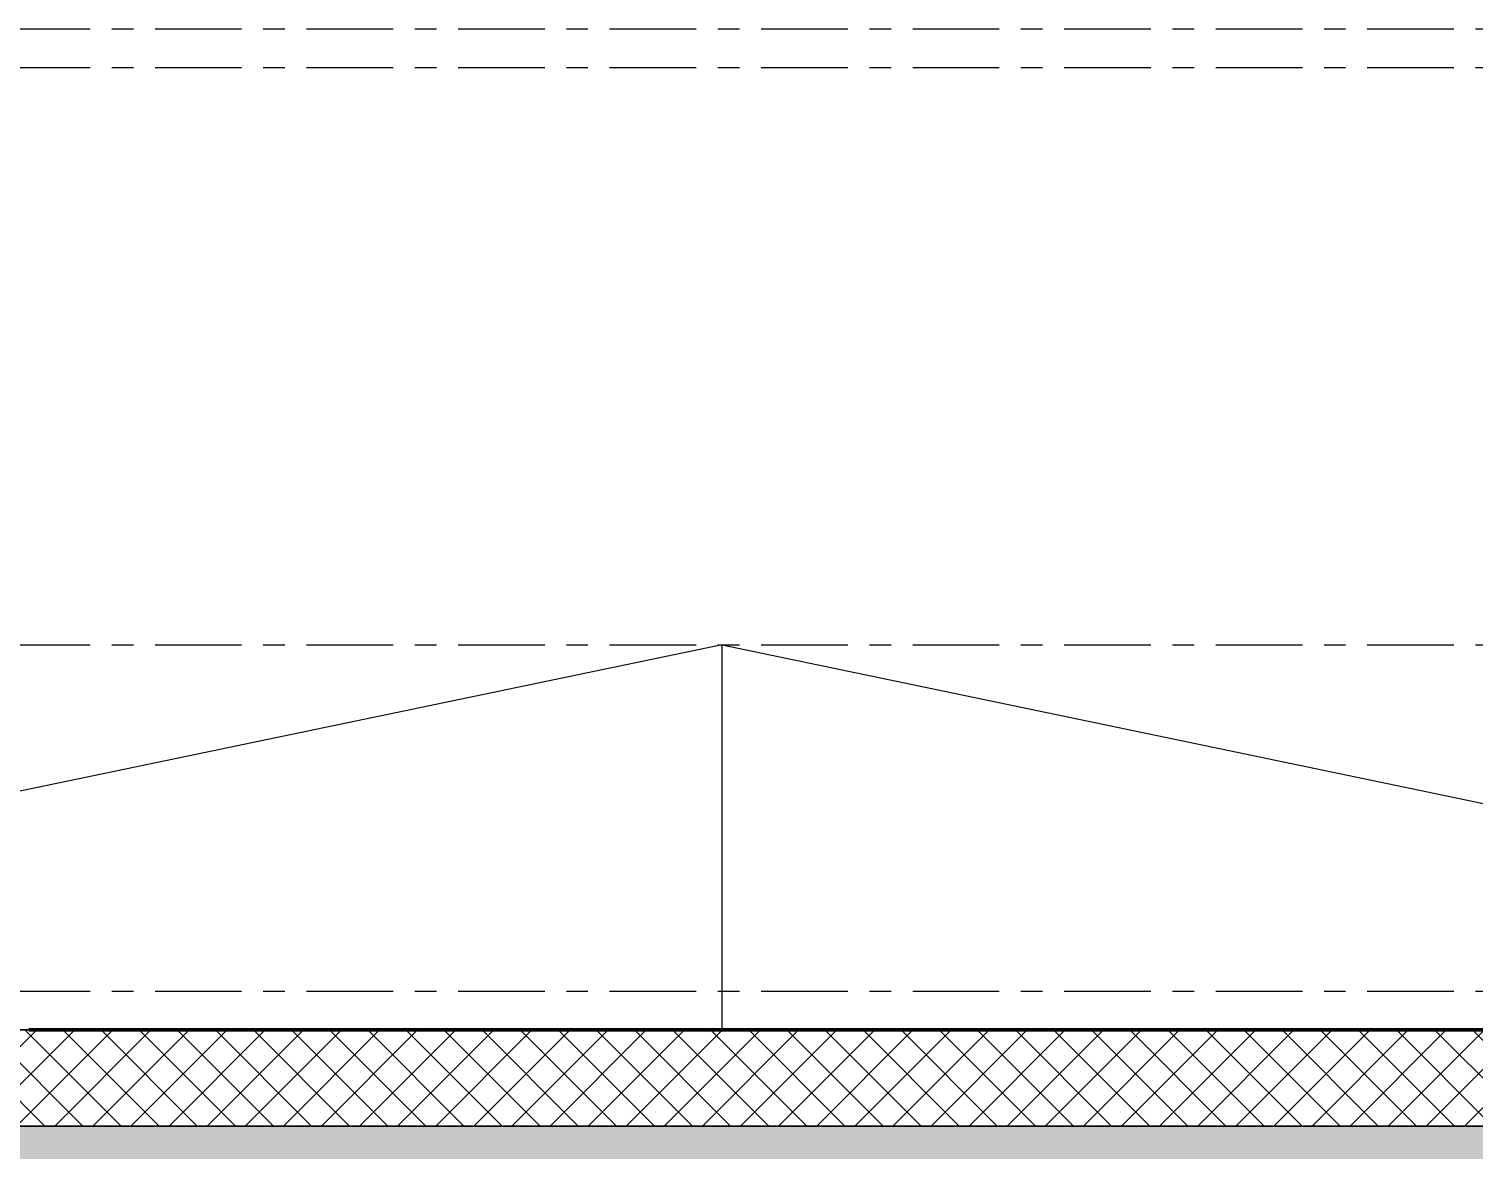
# Model space of a CAD drawing. Header units: millimetres. Extents: x -25371 to 2282244, y -90657 to 147824.
# Drawn here: x 1892599 to 1896354, y -3885 to -973 of the extents above; entities that cross this region are included whole.
import ezdxf

# ---------------------------------------------------------------- set-up
doc = ezdxf.new("R2010")
doc.units = ezdxf.units.MM
doc.linetypes.add('CENTER', pattern=[50.8, 31.75, -6.35, 6.35, -6.35])
doc.linetypes.add('TA_GL_000.90000', pattern=[2.475, 0.9, -0.225, 0.225, -0.225, 0.9])
doc.layers.add('000 - 0_SYM_DWG_GRIDLINE_MAIN_COLOR_251', color=7, linetype='Continuous')
doc.layers.add('000 - GRID', color=7, linetype='CENTER')
for name, color, linetype, lineweight in [('A-DETL', 7, 'Continuous', 70), ('A-DETL-GENF', 7, 'Continuous', 35), ('A-DETL-THIN', 7, 'Continuous', 25), ('A-FLOR-E', 7, 'Continuous', 35), ('A-FLOR-FNSH', 7, 'Continuous', 70), ('A-FLOR-PATT', 7, 'Continuous', 70), ('A-GENM', 7, 'Continuous', 35), ('P-SANR-FIXT', 7, 'Continuous', 35)]:
    doc.layers.add(name, color=color, linetype=linetype, lineweight=lineweight)
doc.styles.add('TA', font='', dxfattribs={"height": 4.5})
doc.styles.get('TA').set_extended_font_data('Cordia New')

# ---------------------------------------------------------------- blocks, each defined once
blk = doc.blocks.new('Generic Models 8 - Generic Models 40-5785442-VS01 - ELEVATION 4')
at = {"layer": 'A-DETL', "color": 7}
blk.add_line((12049.3, 101000), (6750.1, 101000), dxfattribs=at)
blk.add_line((12049.3, 101000), (6750.1, 101000), dxfattribs=at)
at = {"layer": 'A-GENM', "color": 7}
for p, q in [((6750.1, 101000), (12049.3, 101000)), ((12049.3, 101000), (6750.1, 101000))]:
    blk.add_line(p, q, dxfattribs=at)
blk = doc.blocks.new('STEEL GRATING 1000x500 - 1000x500-5444127-VS01 - ELEVATION 4')
at = {"layer": 'P-SANR-FIXT', "color": 7}
for p, q in [((12050, 101000), (11050, 101000)), ((11050, 101000), (12050, 101000)), ((11105.6, 101000), (11065, 101000)), ((11065, 101000), (11105.6, 101000)), ((11065, 101000), (11105.6, 101000)), ((11105.6, 101000), (11065, 101000)), ((11105.6, 101000), (11065, 101000)), ((11065, 101000), (11105.6, 101000)), ((11158.3, 101000), (11117.6, 101000)), ((11117.6, 101000), (11158.3, 101000)), ((11117.6, 101000), (11158.3, 101000)), ((11158.3, 101000), (11117.6, 101000)), ((11158.3, 101000), (11117.6, 101000)), ((11117.6, 101000), (11158.3, 101000)), ((11210.9, 101000), (11170.3, 101000)), ((11170.3, 101000), (11210.9, 101000)), ((11170.3, 101000), (11210.9, 101000)), ((11210.9, 101000), (11170.3, 101000)), ((11210.9, 101000), (11170.3, 101000)), ((11170.3, 101000), (11210.9, 101000)), ((11263.5, 101000), (11222.9, 101000)), ((11222.9, 101000), (11263.5, 101000)), ((11222.9, 101000), (11263.5, 101000)), ((11263.5, 101000), (11222.9, 101000)), ((11263.5, 101000), (11222.9, 101000)), ((11222.9, 101000), (11263.5, 101000)), ((11310.2, 101000), (11275.5, 101000)), ((11275.5, 101000), (11310.2, 101000)), ((11310.2, 101000), (11275.5, 101000)), ((11275.5, 101000), (11310.2, 101000)), ((11310.2, 101000), (11275.5, 101000)), ((11275.5, 101000), (11310.2, 101000)), ((11362.8, 101000), (11322.2, 101000)), ((11322.2, 101000), (11362.8, 101000)), ((11322.2, 101000), (11362.8, 101000)), ((11362.8, 101000), (11322.2, 101000)), ((11362.8, 101000), (11322.2, 101000)), ((11322.2, 101000), (11362.8, 101000)), ((11415.4, 101000), (11374.8, 101000)), ((11374.8, 101000), (11415.4, 101000)), ((11374.8, 101000), (11415.4, 101000)), ((11415.4, 101000), (11374.8, 101000)), ((11415.4, 101000), (11374.8, 101000)), ((11374.8, 101000), (11415.4, 101000)), ((11468.1, 101000), (11427.4, 101000)), ((11427.4, 101000), (11468.1, 101000)), ((11427.4, 101000), (11468.1, 101000)), ((11468.1, 101000), (11427.4, 101000)), ((11468.1, 101000), (11427.4, 101000)), ((11427.4, 101000), (11468.1, 101000)), ((11520.7, 101000), (11480.1, 101000)), ((11480.1, 101000), (11520.7, 101000)), ((11480.1, 101000), (11520.7, 101000)), ((11520.7, 101000), (11480.1, 101000)), ((11520.7, 101000), (11480.1, 101000)), ((11480.1, 101000), (11520.7, 101000)), ((11573.3, 101000), (11532.7, 101000)), ((11532.7, 101000), (11573.3, 101000)), ((11532.7, 101000), (11573.3, 101000)), ((11573.3, 101000), (11532.7, 101000)), ((11573.3, 101000), (11532.7, 101000)), ((11532.7, 101000), (11573.3, 101000)), ((11625.9, 101000), (11585.3, 101000)), ((11585.3, 101000), (11625.9, 101000)), ((11585.3, 101000), (11625.9, 101000)), ((11625.9, 101000), (11585.3, 101000)), ((11625.9, 101000), (11585.3, 101000)), ((11585.3, 101000), (11625.9, 101000)), ((11672.6, 101000), (11637.9, 101000)), ((11637.9, 101000), (11672.6, 101000)), ((11672.6, 101000), (11637.9, 101000)), ((11637.9, 101000), (11672.6, 101000)), ((11672.6, 101000), (11637.9, 101000)), ((11637.9, 101000), (11672.6, 101000)), ((11725.2, 101000), (11684.6, 101000)), ((11684.6, 101000), (11725.2, 101000)), ((11684.6, 101000), (11725.2, 101000)), ((11725.2, 101000), (11684.6, 101000)), ((11725.2, 101000), (11684.6, 101000)), ((11684.6, 101000), (11725.2, 101000)), ((11777.8, 101000), (11737.2, 101000)), ((11737.2, 101000), (11777.8, 101000)), ((11737.2, 101000), (11777.8, 101000)), ((11777.8, 101000), (11737.2, 101000)), ((11777.8, 101000), (11737.2, 101000)), ((11737.2, 101000), (11777.8, 101000)), ((11830.5, 101000), (11789.8, 101000)), ((11789.8, 101000), (11830.5, 101000)), ((11789.8, 101000), (11830.5, 101000)), ((11830.5, 101000), (11789.8, 101000)), ((11830.5, 101000), (11789.8, 101000)), ((11789.8, 101000), (11830.5, 101000)), ((11883.1, 101000), (11842.5, 101000)), ((11842.5, 101000), (11883.1, 101000)), ((11842.5, 101000), (11883.1, 101000)), ((11883.1, 101000), (11842.5, 101000)), ((11883.1, 101000), (11842.5, 101000)), ((11842.5, 101000), (11883.1, 101000)), ((11935.7, 101000), (11895.1, 101000)), ((11895.1, 101000), (11935.7, 101000)), ((11895.1, 101000), (11935.7, 101000)), ((11935.7, 101000), (11895.1, 101000)), ((11935.7, 101000), (11895.1, 101000)), ((11895.1, 101000), (11935.7, 101000)), ((11988.4, 101000), (11947.7, 101000)), ((11947.7, 101000), (11988.4, 101000)), ((11947.7, 101000), (11988.4, 101000)), ((11988.4, 101000), (11947.7, 101000)), ((11988.4, 101000), (11947.7, 101000)), ((11947.7, 101000), (11988.4, 101000)), ((12000.4, 101000), (12035, 101000)), ((12035, 101000), (12000.4, 101000)), ((12000.4, 101000), (12035, 101000)), ((12035, 101000), (12000.4, 101000)), ((12000.4, 101000), (12035, 101000)), ((12035, 101000), (12000.4, 101000))]:
    blk.add_line(p, q, dxfattribs=at)
blk = doc.blocks.new('STEEL GRATING 1000x500 - 1000x500-5785671-VS01 - ELEVATION 4')
at = {"layer": 'P-SANR-FIXT', "color": 7}
for p, q in [((10050, 101000), (9030, 101000)), ((9030, 101000), (10050, 101000)), ((9085.6, 101000), (9045, 101000)), ((9045, 101000), (9085.6, 101000)), ((9045, 101000), (9085.6, 101000)), ((9085.6, 101000), (9045, 101000)), ((9085.6, 101000), (9045, 101000)), ((9045, 101000), (9085.6, 101000)), ((9138.3, 101000), (9097.6, 101000)), ((9097.6, 101000), (9138.3, 101000)), ((9097.6, 101000), (9138.3, 101000)), ((9138.3, 101000), (9097.6, 101000)), ((9138.3, 101000), (9097.6, 101000)), ((9097.6, 101000), (9138.3, 101000)), ((9190.9, 101000), (9150.3, 101000)), ((9150.3, 101000), (9190.9, 101000)), ((9150.3, 101000), (9190.9, 101000)), ((9190.9, 101000), (9150.3, 101000)), ((9190.9, 101000), (9150.3, 101000)), ((9150.3, 101000), (9190.9, 101000)), ((9243.5, 101000), (9202.9, 101000)), ((9202.9, 101000), (9243.5, 101000)), ((9202.9, 101000), (9243.5, 101000)), ((9243.5, 101000), (9202.9, 101000)), ((9243.5, 101000), (9202.9, 101000)), ((9202.9, 101000), (9243.5, 101000)), ((9290.2, 101000), (9255.5, 101000)), ((9255.5, 101000), (9290.2, 101000)), ((9290.2, 101000), (9255.5, 101000)), ((9255.5, 101000), (9290.2, 101000)), ((9290.2, 101000), (9255.5, 101000)), ((9255.5, 101000), (9290.2, 101000)), ((9342.8, 101000), (9302.2, 101000)), ((9302.2, 101000), (9342.8, 101000)), ((9302.2, 101000), (9342.8, 101000)), ((9342.8, 101000), (9302.2, 101000)), ((9342.8, 101000), (9302.2, 101000)), ((9302.2, 101000), (9342.8, 101000)), ((9395.4, 101000), (9354.8, 101000)), ((9354.8, 101000), (9395.4, 101000)), ((9354.8, 101000), (9395.4, 101000)), ((9395.4, 101000), (9354.8, 101000)), ((9395.4, 101000), (9354.8, 101000)), ((9354.8, 101000), (9395.4, 101000)), ((9448.1, 101000), (9407.4, 101000)), ((9407.4, 101000), (9448.1, 101000)), ((9407.4, 101000), (9448.1, 101000)), ((9448.1, 101000), (9407.4, 101000)), ((9448.1, 101000), (9407.4, 101000)), ((9407.4, 101000), (9448.1, 101000)), ((9500.7, 101000), (9460.1, 101000)), ((9460.1, 101000), (9500.7, 101000)), ((9460.1, 101000), (9500.7, 101000)), ((9500.7, 101000), (9460.1, 101000)), ((9500.7, 101000), (9460.1, 101000)), ((9460.1, 101000), (9500.7, 101000)), ((9553.3, 101000), (9512.7, 101000)), ((9512.7, 101000), (9553.3, 101000)), ((9512.7, 101000), (9553.3, 101000)), ((9553.3, 101000), (9512.7, 101000)), ((9553.3, 101000), (9512.7, 101000)), ((9512.7, 101000), (9553.3, 101000)), ((9605.9, 101000), (9565.3, 101000)), ((9565.3, 101000), (9605.9, 101000)), ((9565.3, 101000), (9605.9, 101000)), ((9605.9, 101000), (9565.3, 101000)), ((9605.9, 101000), (9565.3, 101000)), ((9565.3, 101000), (9605.9, 101000)), ((9652.6, 101000), (9617.9, 101000)), ((9617.9, 101000), (9652.6, 101000)), ((9652.6, 101000), (9617.9, 101000)), ((9617.9, 101000), (9652.6, 101000)), ((9652.6, 101000), (9617.9, 101000)), ((9617.9, 101000), (9652.6, 101000)), ((9705.2, 101000), (9664.6, 101000)), ((9664.6, 101000), (9705.2, 101000)), ((9664.6, 101000), (9705.2, 101000)), ((9705.2, 101000), (9664.6, 101000)), ((9705.2, 101000), (9664.6, 101000)), ((9664.6, 101000), (9705.2, 101000)), ((9757.8, 101000), (9717.2, 101000)), ((9717.2, 101000), (9757.8, 101000)), ((9717.2, 101000), (9757.8, 101000)), ((9757.8, 101000), (9717.2, 101000)), ((9757.8, 101000), (9717.2, 101000)), ((9717.2, 101000), (9757.8, 101000)), ((9810.5, 101000), (9769.8, 101000)), ((9769.8, 101000), (9810.5, 101000)), ((9769.8, 101000), (9810.5, 101000)), ((9810.5, 101000), (9769.8, 101000)), ((9810.5, 101000), (9769.8, 101000)), ((9769.8, 101000), (9810.5, 101000)), ((9863.1, 101000), (9822.5, 101000)), ((9822.5, 101000), (9863.1, 101000)), ((9822.5, 101000), (9863.1, 101000)), ((9863.1, 101000), (9822.5, 101000)), ((9863.1, 101000), (9822.5, 101000)), ((9822.5, 101000), (9863.1, 101000)), ((9915.7, 101000), (9875.1, 101000)), ((9875.1, 101000), (9915.7, 101000)), ((9875.1, 101000), (9915.7, 101000)), ((9915.7, 101000), (9875.1, 101000)), ((9915.7, 101000), (9875.1, 101000)), ((9875.1, 101000), (9915.7, 101000)), ((9968.4, 101000), (9927.7, 101000)), ((9927.7, 101000), (9968.4, 101000)), ((9927.7, 101000), (9968.4, 101000)), ((9968.4, 101000), (9927.7, 101000)), ((9968.4, 101000), (9927.7, 101000)), ((9927.7, 101000), (9968.4, 101000)), ((9980.4, 101000), (10035, 101000)), ((10035, 101000), (9980.4, 101000)), ((9980.4, 101000), (10035, 101000)), ((10035, 101000), (9980.4, 101000)), ((9980.4, 101000), (10035, 101000)), ((10035, 101000), (9980.4, 101000))]:
    blk.add_line(p, q, dxfattribs=at)
blk = doc.blocks.new('STEEL GRATING 1000x500 - 1000x500-V177-VS01 - ELEVATION 4')
at = {"layer": 'P-SANR-FIXT', "color": 7}
for p, q in [((9282.2, 101000), (8262.2, 101000)), ((8262.2, 101000), (9282.2, 101000)), ((8317.8, 101000), (8277.2, 101000)), ((8277.2, 101000), (8317.8, 101000)), ((8277.2, 101000), (8317.8, 101000)), ((8317.8, 101000), (8277.2, 101000)), ((8317.8, 101000), (8277.2, 101000)), ((8277.2, 101000), (8317.8, 101000)), ((8370.4, 101000), (8329.8, 101000)), ((8329.8, 101000), (8370.4, 101000)), ((8329.8, 101000), (8370.4, 101000)), ((8370.4, 101000), (8329.8, 101000)), ((8370.4, 101000), (8329.8, 101000)), ((8329.8, 101000), (8370.4, 101000)), ((8423.1, 101000), (8382.4, 101000)), ((8382.4, 101000), (8423.1, 101000)), ((8382.4, 101000), (8423.1, 101000)), ((8423.1, 101000), (8382.4, 101000)), ((8423.1, 101000), (8382.4, 101000)), ((8382.4, 101000), (8423.1, 101000)), ((8475.7, 101000), (8435.1, 101000)), ((8435.1, 101000), (8475.7, 101000)), ((8435.1, 101000), (8475.7, 101000)), ((8475.7, 101000), (8435.1, 101000)), ((8475.7, 101000), (8435.1, 101000)), ((8435.1, 101000), (8475.7, 101000)), ((8522.3, 101000), (8487.7, 101000)), ((8487.7, 101000), (8522.3, 101000)), ((8522.3, 101000), (8487.7, 101000)), ((8487.7, 101000), (8522.3, 101000)), ((8522.3, 101000), (8487.7, 101000)), ((8487.7, 101000), (8522.3, 101000)), ((8575, 101000), (8534.3, 101000)), ((8534.3, 101000), (8575, 101000)), ((8534.3, 101000), (8575, 101000)), ((8575, 101000), (8534.3, 101000)), ((8575, 101000), (8534.3, 101000)), ((8534.3, 101000), (8575, 101000)), ((8627.6, 101000), (8587, 101000)), ((8587, 101000), (8627.6, 101000)), ((8587, 101000), (8627.6, 101000)), ((8627.6, 101000), (8587, 101000)), ((8627.6, 101000), (8587, 101000)), ((8587, 101000), (8627.6, 101000)), ((8680.2, 101000), (8639.6, 101000)), ((8639.6, 101000), (8680.2, 101000)), ((8639.6, 101000), (8680.2, 101000)), ((8680.2, 101000), (8639.6, 101000)), ((8680.2, 101000), (8639.6, 101000)), ((8639.6, 101000), (8680.2, 101000)), ((8732.8, 101000), (8692.2, 101000)), ((8692.2, 101000), (8732.8, 101000)), ((8692.2, 101000), (8732.8, 101000)), ((8732.8, 101000), (8692.2, 101000)), ((8732.8, 101000), (8692.2, 101000)), ((8692.2, 101000), (8732.8, 101000)), ((8785.5, 101000), (8744.8, 101000)), ((8744.8, 101000), (8785.5, 101000)), ((8744.8, 101000), (8785.5, 101000)), ((8785.5, 101000), (8744.8, 101000)), ((8785.5, 101000), (8744.8, 101000)), ((8744.8, 101000), (8785.5, 101000)), ((8838.1, 101000), (8797.5, 101000)), ((8797.5, 101000), (8838.1, 101000)), ((8797.5, 101000), (8838.1, 101000)), ((8838.1, 101000), (8797.5, 101000)), ((8838.1, 101000), (8797.5, 101000)), ((8797.5, 101000), (8838.1, 101000)), ((8884.7, 101000), (8850.1, 101000)), ((8850.1, 101000), (8884.7, 101000)), ((8884.7, 101000), (8850.1, 101000)), ((8850.1, 101000), (8884.7, 101000)), ((8884.7, 101000), (8850.1, 101000)), ((8850.1, 101000), (8884.7, 101000)), ((8937.4, 101000), (8896.7, 101000)), ((8896.7, 101000), (8937.4, 101000)), ((8896.7, 101000), (8937.4, 101000)), ((8937.4, 101000), (8896.7, 101000)), ((8937.4, 101000), (8896.7, 101000)), ((8896.7, 101000), (8937.4, 101000)), ((8990, 101000), (8949.4, 101000)), ((8949.4, 101000), (8990, 101000)), ((8949.4, 101000), (8990, 101000)), ((8990, 101000), (8949.4, 101000)), ((8990, 101000), (8949.4, 101000)), ((8949.4, 101000), (8990, 101000)), ((9042.6, 101000), (9002, 101000)), ((9002, 101000), (9042.6, 101000)), ((9002, 101000), (9042.6, 101000)), ((9042.6, 101000), (9002, 101000)), ((9042.6, 101000), (9002, 101000)), ((9002, 101000), (9042.6, 101000)), ((9095.3, 101000), (9054.6, 101000)), ((9054.6, 101000), (9095.3, 101000)), ((9054.6, 101000), (9095.3, 101000)), ((9095.3, 101000), (9054.6, 101000)), ((9095.3, 101000), (9054.6, 101000)), ((9054.6, 101000), (9095.3, 101000)), ((9147.9, 101000), (9107.3, 101000)), ((9107.3, 101000), (9147.9, 101000)), ((9107.3, 101000), (9147.9, 101000)), ((9147.9, 101000), (9107.3, 101000)), ((9147.9, 101000), (9107.3, 101000)), ((9107.3, 101000), (9147.9, 101000)), ((9200.5, 101000), (9159.9, 101000)), ((9159.9, 101000), (9200.5, 101000)), ((9159.9, 101000), (9200.5, 101000)), ((9200.5, 101000), (9159.9, 101000)), ((9200.5, 101000), (9159.9, 101000)), ((9159.9, 101000), (9200.5, 101000)), ((9212.5, 101000), (9266.3, 101000)), ((9266.3, 101000), (9212.5, 101000)), ((9212.5, 101000), (9266.3, 101000)), ((9266.3, 101000), (9212.5, 101000)), ((9212.5, 101000), (9266.3, 101000)), ((9266.3, 101000), (9212.5, 101000))]:
    blk.add_line(p, q, dxfattribs=at)
blk = doc.blocks.new('C-1-VS01_REV00_20260616-140725_ELEVATION_4_EX')
at = {"layer": 'A-DETL-GENF', "lineweight": 9}
h = blk.add_hatch(dxfattribs=at)
h.set_pattern_fill('FP_37', style=0, pattern_type=2)
h.set_pattern_definition([(45, (12756.73, -1e-11), (0, 449.0128), [317.5, -317.5]), (45, (12672.54, 84.2), (0, 449.0128), [317.5, -317.5]), (45, (12588.35, 168.38), (0, 449.0128), [317.5, -317.5]), (135, (12588.35, 224.5), (-449.0128, 3e-14), [317.5, -317.5]), (135, (12672.54, 308.7), (-449.0128, 3e-14), [317.5, -317.5]), (135, (12756.73, 392.9), (-449.0128, 3e-14), [317.5, -317.5])])
h.paths.add_polyline_path([(12634.2, 99376.8), (26357.8, 99376.8), (26357.8, 101000), (24421.8, 101000), (24421.8, 100750), (16251.8, 100750), (16251.8, 101000), (9975.1, 101000), (9975.1, 100500), (8919.4, 100500), (8919.4, 101000), (-28.2, 101000), (-28.2, 99376.8), (12523.5, 99376.8)])
at = {"layer": 'A-FLOR-PATT', "lineweight": 9}
h = blk.add_hatch(dxfattribs=at)
h.set_pattern_fill('FP_26', angle=-135, style=0, pattern_type=2)
h.set_pattern_definition([(225, (31944.68, 101000), (49.49747, -49.49747), []), (315, (31944.68, 101000), (49.49747, 49.49747), [])])
h.paths.add_polyline_path([(16452.5, 100750), (24421.8, 100750), (24421.8, 100751.2), (24271.8, 100751.2), (24271.8, 101000), (16452.5, 101000), (16452.5, 100885.1)])
at = {"layer": 'A-DETL-THIN', "color": 7}
for p, q in [((20773.5, 102000), (18271.8, 101478.8)), ((20773.5, 101000), (20773.5, 102000)), ((20773.5, 102000), (24271.8, 101271.2)), ((24421.8, 100750), (16251.8, 100750))]:
    blk.add_line(p, q, dxfattribs=at)
at = {"layer": 'A-FLOR-E', "color": 7}
blk.add_line((24271.8, 101000), (18271.8, 101000), dxfattribs=at)
at = {"layer": 'A-FLOR-FNSH', "color": 7, "lineweight": 25}
for p, q in [((24425, 101000), (16452.5, 101000)), ((16452.5, 100750), (24421.8, 100750))]:
    blk.add_line(p, q, dxfattribs=at)
at = {"layer": 'A-GENM', "color": 7}
blk.add_blockref('Generic Models 8 - Generic Models 40-5785442-VS01 - ELEVATION 4', (12221.8, 0), dxfattribs=at)
at = {"layer": 'P-SANR-FIXT', "color": 7}
for name, p in [('STEEL GRATING 1000x500 - 1000x500-5785671-VS01 - ELEVATION 4', (9974.3, 0)), ('STEEL GRATING 1000x500 - 1000x500-5785671-VS01 - ELEVATION 4', (10608.9, 0)), ('STEEL GRATING 1000x500 - 1000x500-V177-VS01 - ELEVATION 4', (12221.8, 0)), ('STEEL GRATING 1000x500 - 1000x500-5785671-VS01 - ELEVATION 4', (12221.8, 0)), ('STEEL GRATING 1000x500 - 1000x500-5444127-VS01 - ELEVATION 4', (11221.8, 0))]:
    blk.add_blockref(name, p, dxfattribs=at)
blk = doc.blocks.new('*U974')
at = {"layer": '000 - 0_SYM_DWG_GRIDLINE_MAIN_COLOR_251', "color": 7, "linetype": 'ByBlock', "ltscale": 5}
blk.add_line((20, 0), (-588.498, 0), dxfattribs=at)
at = {"color": 7, "style": 'TA', "flags": 1}
blk.add_attdef('LOCATION', (6, -6), '', height=4.5, rotation=270, dxfattribs=at)
blk = doc.blocks.new('C-1-VS01_REV00_20260616-141122_ELEVATION_4_DIMS')
at = {"layer": '000 - GRID', "color": 7, "linetype": 'TA_GL_000.90000', "xscale": 50.00000000000004, "yscale": 50.00000000000004, "zscale": 50.00000000000004, "rotation": 180}
for p in [(-175.4, 103600), (-175.4, 103500), (-175.4, 102000), (-175.4, 101100), (-175.4, 101000)]:
    blk.add_blockref('*U974', p, dxfattribs=at)

msp = doc.modelspace()

# ---------------------------------------------------------------- block references
at = {"color": 7}
for name in ['C-1-VS01_REV00_20260616-141122_ELEVATION_4_DIMS', 'C-1-VS01_REV00_20260616-140725_ELEVATION_4_EX']:
    msp.add_blockref(name, (1873627.43, -104572.744), dxfattribs=at)

doc.saveas('drawing.dxf')
